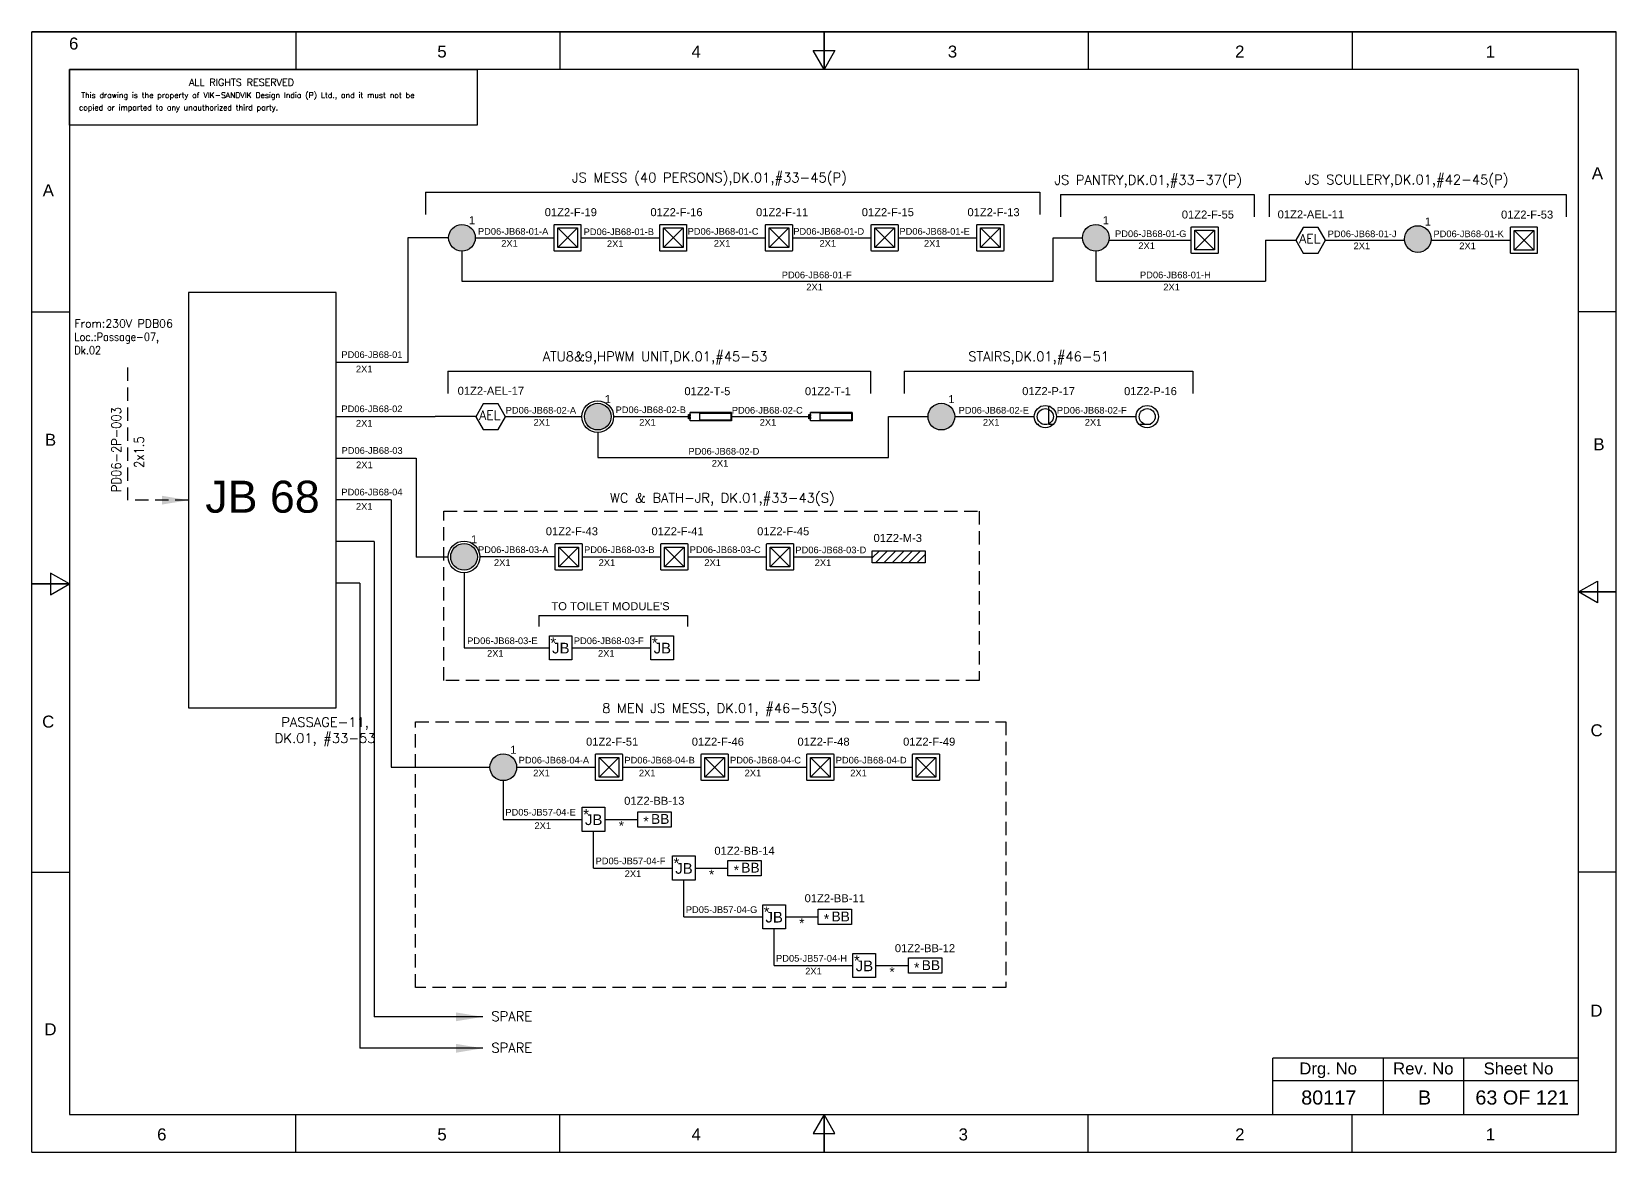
# Model space of a CAD drawing. Header units: inches. Extents: x -3311 to 1429, y -713 to 2436.
# Drawn here: x -2649.4 to -2352.4, y 408.4 to 618.4 of the extents above; entities that cross this region are included whole.
import ezdxf
from ezdxf.enums import TextEntityAlignment as Align

# ---------------------------------------------------------------- set-up
doc = ezdxf.new("R2010")
doc.units = ezdxf.units.IN
doc.linetypes.add('HIDDEN', pattern=[0.375, 0.25, -0.125])
doc.linetypes.add('SOLID', pattern=[0])
for name, color, linetype in [('BB', 7, 'Continuous'), ('Fmount', 7, 'Continuous'), ('LINE', 3, 'SOLID'), ('MirL', 7, 'Continuous')]:
    doc.layers.add(name, color=color, linetype=linetype)
for name, color, linetype, lineweight in [('ELEC_TXT-025', 1, 'Continuous', 25), ('HEL-025', 1, 'Continuous', 25), ('HEL-035', 2, 'Continuous', 35)]:
    doc.layers.add(name, color=color, linetype=linetype, lineweight=lineweight)
doc.styles.add('_NORMAL', font='arial.ttf')
doc.styles.add('ROMAN S', font='romans.shx')
doc.styles.add('ROMANS', font='simplex.shx', dxfattribs={"width": 0.88})
doc.styles.get("Standard").update_dxf_attribs({"font": 'arial.ttf'})
doc.dimstyles.get("Standard").update_dxf_attribs({"dimtxt": 0.18, "dimasz": 0.18, "dimexe": 0.18, "dimexo": 0.0625, "dimgap": 0.09, "dimtad": 0, "dimtih": 1, "dimtoh": 1, "dimdec": 4, "dimzin": 0, "dimdsep": 46, "dimtxsty": 'Standard', "dimcen": 0.09, "dimadec": 0, "dimazin": 0, "dimtfac": 1, "dimtdec": 4, "dimtofl": 0, "dimtmove": 0, "dimatfit": 3, "dimfxl": 1, "dimtolj": 1, "dimtzin": 0, "dimarcsym": 0})
pattern_1 = [(0, (0, 0), (0, 6.985), [5.08, -1.905]), (90, (0, 0), (-6.985, 4e-16), [5.08, -1.905])]

# ---------------------------------------------------------------- blocks, each defined once
blk = doc.blocks.new('fr')
at = {"color": 7, "linetype": 'Continuous'}
for p, q in [((33763.99, 4500.4), (33466.99, 4500.4)), ((33466.99, 4500.4), (33763.99, 4500.4)), ((33466.99, 4290.33), (33466.99, 4500.4)), ((33516.49, 4500.4), (33516.49, 4493.33)), ((33565.99, 4500.4), (33565.99, 4493.33)), ((33615.49, 4500.4), (33615.49, 4493.33)), ((33615.49, 4493.33), (33615.49, 4500.4)), ((33615.49, 4500.4), (33615.49, 4493.33)), ((33664.99, 4500.4), (33664.99, 4493.33)), ((33714.49, 4500.4), (33714.49, 4493.33)), ((33763.99, 4290.33), (33763.99, 4500.4)), ((33763.99, 4290.33), (33763.99, 4500.4)), ((33615.49, 4493.33), (33613.45, 4496.87)), ((33613.45, 4496.87), (33617.53, 4496.87)), ((33617.53, 4496.87), (33615.49, 4493.33)), ((33756.92, 4493.33), (33474.06, 4493.33)), ((33474.06, 4493.33), (33474.06, 4297.41)), ((33756.92, 4297.41), (33756.92, 4493.33)), ((33466.99, 4447.89), (33474.06, 4447.89)), ((33763.99, 4447.89), (33756.92, 4447.89)), ((33474.06, 4396.87), (33470.53, 4398.91)), ((33470.53, 4398.91), (33470.53, 4394.83)), ((33466.99, 4396.87), (33474.06, 4396.87)), ((33474.06, 4396.87), (33466.99, 4396.87)), ((33466.99, 4396.87), (33474.06, 4396.87)), ((33470.53, 4394.83), (33474.06, 4396.87)), ((33756.92, 4395.37), (33760.45, 4397.41)), ((33760.45, 4397.41), (33760.45, 4393.33)), ((33763.99, 4395.37), (33756.92, 4395.37)), ((33760.45, 4393.33), (33756.92, 4395.37)), ((33756.92, 4395.37), (33763.99, 4395.37)), ((33763.99, 4395.37), (33756.92, 4395.37)), ((33466.99, 4342.85), (33474.06, 4342.85)), ((33763.99, 4342.85), (33756.92, 4342.85)), ((33474.06, 4297.41), (33756.92, 4297.41)), ((33516.49, 4290.33), (33516.49, 4297.41)), ((33565.99, 4290.33), (33565.99, 4297.41)), ((33615.49, 4297.41), (33613.45, 4293.87)), ((33615.49, 4290.33), (33615.49, 4297.41)), ((33617.53, 4293.87), (33615.49, 4297.41)), ((33615.49, 4297.41), (33615.49, 4290.33)), ((33615.49, 4290.33), (33615.49, 4297.41)), ((33664.99, 4290.33), (33664.99, 4297.41)), ((33714.49, 4290.33), (33714.49, 4297.41)), ((33613.45, 4293.87), (33617.53, 4293.87)), ((33466.99, 4290.33), (33763.99, 4290.33)), ((33466.99, 4290.33), (33763.99, 4290.33))]:
    blk.add_line(p, q, dxfattribs=at)
at = {"color": 7, "style": '_NORMAL'}
for s, p in [('6', (33474.86, 4498.18)), ('5', (33543.88, 4496.68)), ('4', (33591.52, 4496.68)), ('3', (33639.57, 4496.68)), ('2', (33693.41, 4496.68)), ('1', (33740.39, 4496.68)), ('A', (33760.45, 4473.88)), ('A', (33470.1, 4470.68)), ('B', (33470.52, 4423.9)), ('B', (33760.74, 4423.06)), ('C', (33470.08, 4371.07)), ('C', (33760.29, 4369.44)), ('D', (33760.27, 4316.89)), ('D', (33470.51, 4313.39)), ('6', (33491.37, 4293.69)), ('5', (33543.89, 4293.69)), ('4', (33591.53, 4293.69)), ('3', (33641.59, 4293.69)), ('2', (33693.43, 4293.69)), ('1', (33740.41, 4293.69))]:
    blk.add_text(s, height=2.25, dxfattribs=at).set_placement(p, align=Align.MIDDLE_CENTER)
blk = doc.blocks.new('LED FLUSH MOUNT')
for p, q in [((114818, 79432), (114604, 79219)), ((114604, 79432), (114818, 79219))]:
    blk.add_line(p, q)
blk.add_lwpolyline([(114572, 79470), (114850, 79470, -0.414214), (114856, 79464), (114856, 79186, -0.414214), (114850, 79180), (114572, 79180, -0.414214), (114566, 79186), (114566, 79464, -0.414214)], format="xyb", close=True)
blk.add_lwpolyline([(114604, 79432), (114818, 79432), (114818, 79219), (114604, 79219)], close=True)
blk = doc.blocks.new('LED Flush Mounted Light 22W')
blk.add_blockref('LED FLUSH MOUNT', (0, 0))
at = {"style": 'ROMANS', "width": 0.7}
blk.add_attdef('TAG_NO.:', (113905, 79579), '', height=250, dxfattribs=at)
blk = doc.blocks.new('FIXED_KEY_SWITCH')
h = blk.add_hatch(color=1)
h.dxf.hatch_style = 1
edge = h.paths.add_edge_path()
edge.add_arc((848.13, 1737.46), 2.5, 0, 360)
at = {"color": 1}
blk.add_circle((848.13, 1737.46), 2.5, dxfattribs=at)
at = {"color": 7, "insert": (849.44, 1741.5), "char_height": 1.5, "attachment_point": 1, "style": '_NORMAL'}
blk.add_mtext_dynamic_manual_height_columns('1', width=1.5, gutter_width=7.5, heights=[0], dxfattribs=at)
blk = doc.blocks.new('SWT')
blk.add_blockref('FIXED_KEY_SWITCH', (0, 0))
blk.add_attdef('TAG_NO', (844.55, 1741.11), '', height=1.5)
blk = doc.blocks.new('2A')
at = {"color": 7, "lineweight": -3, "ltscale": 2.5}
blk.add_line((790.02, 1997.62, -0.03), (782.23, 1997.62, -0.03), dxfattribs=at)
at = {"color": 7, "lineweight": -3, "ltscale": 2.5, "elevation": -0.03}
for points in [[(781.91, 1997.21), (782.23, 1997.21), (782.23, 1996.94), (781.91, 1996.94)], [(781.91, 1996.7), (782.23, 1996.7), (782.23, 1996.44), (781.91, 1996.44)], [(782.23, 1997.62), (790.02, 1997.62), (790.02, 1996.02), (782.23, 1996.02)], [(784.03, 1997.5), (789.88, 1997.5), (789.88, 1996.14), (784.03, 1996.14)]]:
    blk.add_lwpolyline(points, close=True, dxfattribs=at)
blk = doc.blocks.new('LED TUBE LIGHT 30W')
blk.add_blockref('2A', (179.91, -357.89))
blk.add_attdef('TAG_NO.', (962.52, 1642.97), '', height=1.5)
blk = doc.blocks.new('AEL')
at = {"color": 4}
blk.add_lwpolyline([(989.98, -190.09), (992.75, -190.09), (994.14, -187.69), (992.75, -185.28), (989.98, -185.28), (988.59, -187.69)], close=True, dxfattribs=at)
at = {"color": 4, "style": 'ROMANS'}
blk.add_text('AEL', height=1.725, dxfattribs=at).set_placement((989.2, -188.27))
blk = doc.blocks.new('AEL_L')
blk.add_blockref('AEL', (0, 0))
blk.add_attdef('TAG_NO', (986.55, -183.59), '', height=1.5)
blk = doc.blocks.new('1')
h = blk.add_hatch()
h.set_pattern_fill('ANGLE', color=6)
h.set_pattern_definition(pattern_1)
h.paths.add_polyline_path([(303.23, 2044.43, 1), (306.22, 2044.43, 1)], flags=0)
h.paths.add_polyline_path([(302.63, 2044.43, 1), (306.83, 2044.43, 1)])
h.paths.add_polyline_path([(306.22, 2044.43, -1), (303.23, 2044.43, -1)], flags=16)
h = blk.add_hatch()
h.set_pattern_fill('ANGLE', color=6)
h.set_pattern_definition(pattern_1)
h.paths.add_polyline_path([(303.23, 2044.43, 1), (306.22, 2044.43, 1)])
at = {"color": 6}
for radius in [2.1, 1.5]:
    blk.add_circle((304.73, 2044.43), radius, dxfattribs=at)
blk = doc.blocks.new('LED PENDENT LIGHT 15W')
blk.add_blockref('1', (0, 0))
blk.add_attdef('TAG_NO', (301.63, 2048.1), '', height=1.5)
blk = doc.blocks.new('MIR')
h = blk.add_hatch()
h.set_pattern_fill('ANSI31', color=256, scale=500)
h.set_pattern_definition([(45, (0, 0), (-44.194174, 44.194174), [])])
h.paths.add_polyline_path([(109452, 30143), (110019, 30143), (110019, 30272), (109452, 30272)])
at = {"elevation": -6}
blk.add_lwpolyline([(109452, 30272), (110019, 30272), (110019, 30143), (109452, 30143)], close=True, dxfattribs=at)
blk = doc.blocks.new('MIRROR LIGHT')
blk.add_blockref('MIR', (0, 0))
at = {"style": 'ROMANS', "width": 0.7}
blk.add_attdef('TAG_NO.:', (108952, 30348), '', height=250, dxfattribs=at)
blk = doc.blocks.new('A$C4BAD7D21')
at = {"layer": 'HEL-025'}
blk.add_lwpolyline([(-34000, 0), (-34000, 2086), (-18714, 2086), (-18714, 0)], close=True, dxfattribs=at)
at = {"layer": 'HEL-025', "style": 'ROMANS'}
for s, p in [('This drawing is the property of VIK-SANDVIK Design India (P) Ltd., and it must not be', (-33558, 1016)), (' copied or imparted to any unauthorized third party.', (-33785, 550))]:
    blk.add_text(s, height=210, dxfattribs=at).set_placement(p)
at = {"layer": 'HEL-035', "style": 'ROMANS'}
blk.add_text('     ALL RIGHTS RESERVED', height=262.5, dxfattribs=at).set_placement((-30497, 1476))
blk = doc.blocks.new('JB')
blk.add_lwpolyline([(1661.35, 1973.02), (1665.59, 1973.02), (1665.59, 1968.5), (1661.35, 1968.5)], close=True)
at = {"color": 7}
for s, p in [('*', (1661.54, 1970.68)), ('JB', (1661.87, 1969.69))]:
    blk.add_text(s, height=2, dxfattribs=at).set_placement(p)
blk = doc.blocks.new('JB_FOR_BUNKLIGHT')
blk.add_blockref('JB', (0, 0))
blk.add_attdef('TAG_NO:', (1659.46, 1975.19), '', height=1.5)
blk = doc.blocks.new('bunk_light')
blk.add_lwpolyline([(17773, 202986), (18112, 202986), (18112, 202830), (17773, 202830)], close=True)
at = {"char_height": 100, "attachment_point": 1}
for s, insert in [('*', (17831, 202937)), ('BB', (17909, 202962))]:
    blk.add_mtext_dynamic_manual_height_columns(s, width=182.6, gutter_width=7.5, heights=[0], dxfattribs=dict(at, insert=insert))
blk = doc.blocks.new('LED_BUNK _LIGHT')
at = {"xscale": 0.8, "yscale": 0.8, "zscale": 0.8}
blk.add_blockref('bunk_light', (4436, 38936), dxfattribs=at)
at = {"style": 'ROMAN S', "width": 0.7}
blk.add_attdef('TAG_NO:', text='', height=250, dxfattribs=at).set_placement((18767, 201415), align=Align.CENTER)

msp = doc.modelspace()

# ---------------------------------------------------------------- linework, layer by layer
for p, q in [((-2575.57, 588.35, -0.05), (-2460.41, 588.35, -0.05)), ((-2456.58, 587.91, -0.05), (-2420.26, 587.91, -0.05)), ((-2417.45, 587.89, -0.11), (-2361.81, 587.89, -0.11)), ((-2578.91, 579.8), (-2578.91, 556.43)), ((-2571.24, 579.8), (-2578.91, 579.8)), ((-2457.96, 571.64), (-2457.96, 579.8)), ((-2418.15, 579.34, -0.05), (-2418.15, 571.64, -0.01)), ((-2387.1, 579.34, -0.05), (-2372.2, 579.34, -0.05)), ((-2568.74, 577.3), (-2568.74, 571.64)), ((-2449.95, 577.3), (-2449.95, 571.64)), ((-2571.39, 554.82, -0.05), (-2492.17, 554.82, -0.05)), ((-2485.87, 554.82, -0.05), (-2431.78, 554.82, -0.05)), ((-2566.14, 546.27), (-2573.78, 546.27)), ((-2476.39, 546.27), (-2461.5, 546.27)), ((-2457.3, 546.27), (-2442.4, 546.27)), ((-2543.29, 543.29), (-2543.29, 538.58)), ((-2577.3, 538.46), (-2577.3, 519.95)), ((-2581.98, 530.66), (-2592.32, 530.66)), ((-2581.98, 530.66), (-2581.98, 480.54)), ((-2585.19, 522.86), (-2592.32, 522.86)), ((-2585.19, 522.86), (-2585.19, 433.76)), ((-2571.32, 519.95), (-2577.3, 519.95)), ((-2551.24, 519.98), (-2565.37, 519.98)), ((-2587.91, 515.06), (-2592.32, 515.06)), ((-2587.91, 515.06), (-2587.91, 427.86)), ((-2554.35, 509), (-2526.49, 509)), ((-2541.96, 470.78), (-2535.81, 470.78)), ((-2525.05, 461.65), (-2518.9, 461.65)), ((-2508.14, 452.51), (-2501.99, 452.51)), ((-2491.23, 443.38), (-2485.08, 443.38))]:
    msp.add_line(p, q)
at = {"color": 7, "linetype": 'Continuous'}
for p, q in [((-2359.46, 426.03), (-2416.78, 426.03)), ((-2416.78, 415.44), (-2416.78, 426.03)), ((-2396, 415.44), (-2396, 426.03)), ((-2380.99, 415.44), (-2380.99, 426.03)), ((-2416.78, 421.85), (-2359.46, 421.85))]:
    msp.add_line(p, q, dxfattribs=at)
at = {"linetype": 'HIDDEN', "ltscale": 10}
msp.add_lwpolyline([(-2631.44, 555.49), (-2631.44, 530.61)], dxfattribs=at)
for points, elevation in [([(-2572.11, 528.53), (-2471.79, 528.53), (-2471.79, 496.83), (-2572.11, 496.83)], -0.05), ([(-2577.46, 489.09), (-2466.79, 489.09), (-2466.79, 439.23), (-2577.46, 439.23)], -0.03)]:
    msp.add_lwpolyline(points, close=True, dxfattribs=dict(at, elevation=elevation))
at = {"layer": 'LINE', "color": 0}
for p, q in [((-2575.57, 588.35, -0.05), (-2575.57, 584.16, -0.05)), ((-2460.41, 588.35, -0.05), (-2460.41, 584.16, -0.05)), ((-2456.58, 587.91, -0.05), (-2456.58, 583.72, -0.05)), ((-2420.26, 587.91, -0.05), (-2420.26, 583.72, -0.05)), ((-2417.45, 587.89, -0.11), (-2417.45, 583.7, -0.11)), ((-2361.81, 587.89, -0.11), (-2361.81, 583.7, -0.11)), ((-2566.24, 579.8), (-2551.44, 579.8)), ((-2546.43, 579.8), (-2531.64, 579.8)), ((-2526.63, 579.8), (-2511.83, 579.8)), ((-2506.82, 579.8), (-2492.02, 579.8)), ((-2487.01, 579.8), (-2472.22, 579.8)), ((-2457.96, 579.8), (-2452.45, 579.8)), ((-2447.49, 579.36), (-2432.04, 579.36)), ((-2406.89, 579.34, -0.05), (-2392.1, 579.34, -0.05)), ((-2568.74, 571.64), (-2457.96, 571.64)), ((-2449.95, 571.64), (-2418.15, 571.64)), ((-2619.97, 569.56), (-2619.97, 491.66)), ((-2592.32, 569.56), (-2619.97, 569.56)), ((-2592.32, 491.66), (-2592.32, 569.56)), ((-2578.91, 556.43), (-2592.32, 556.43)), ((-2571.39, 554.82, -0.05), (-2571.39, 550.63, -0.05)), ((-2492.17, 554.82, -0.05), (-2492.17, 550.63, -0.05)), ((-2485.87, 554.82, -0.05), (-2485.87, 550.63, -0.05)), ((-2431.78, 554.82, -0.05), (-2431.78, 550.63, -0.05)), ((-2592.32, 546.27), (-2573.78, 546.27)), ((-2560.58, 546.27), (-2546.26, 546.27)), ((-2540.31, 546.27), (-2525.99, 546.27)), ((-2518.19, 546.27), (-2503.4, 546.27)), ((-2592.29, 538.46), (-2577.3, 538.46)), ((-2543.29, 538.58), (-2488.8, 538.58)), ((-2546.23, 519.98), (-2531.44, 519.98)), ((-2526.43, 519.98), (-2511.63, 519.98)), ((-2506.62, 519.98), (-2491.82, 519.98)), ((-2554.35, 509), (-2554.35, 506.9)), ((-2526.49, 509), (-2526.49, 506.9)), ((-2568.35, 502.95), (-2552.36, 502.95)), ((-2548.12, 502.95), (-2533.33, 502.95)), ((-2619.97, 491.66), (-2592.32, 491.66)), ((-2581.98, 480.54), (-2563.49, 480.54)), ((-2558.49, 480.54), (-2543.69, 480.54)), ((-2538.68, 480.54), (-2523.88, 480.54)), ((-2518.87, 480.54), (-2504.08, 480.54)), ((-2499.07, 480.54), (-2484.27, 480.54)), ((-2560.99, 478.04), (-2560.99, 470.78)), ((-2560.99, 470.78), (-2546.19, 470.78)), ((-2544.08, 461.65), (-2544.08, 468.52)), ((-2544.08, 461.65), (-2529.28, 461.65)), ((-2527.16, 452.51), (-2527.16, 459.39)), ((-2527.16, 452.51), (-2512.37, 452.51)), ((-2510.25, 443.38), (-2510.25, 450.26)), ((-2510.25, 443.38), (-2495.46, 443.38))]:
    msp.add_line(p, q, dxfattribs=at)
at = {"layer": 'LINE', "color": 7}
for p, q in [((-2418.15, 579.34, -0.05), (-2412.45, 579.34, -0.05)), ((-2488.8, 538.58), (-2488.8, 546.27)), ((-2488.8, 546.27), (-2481.39, 546.27)), ((-2568.35, 517.01), (-2568.35, 502.95))]:
    msp.add_line(p, q, dxfattribs=at)
at = {"layer": 'LINE', "color": 0}
for centre in [(-2543.29, 546.27), (-2568.35, 519.98)]:
    msp.add_circle(centre, 2.97, dxfattribs=at)

# ---------------------------------------------------------------- block references
for name, p in [('fr', (-36116.37, -3881.97)), ('SWT', (-3416.87, -1157.66)), ('SWT', (-3298.08, -1157.66)), ('SWT', (-3237.72, -1157.9, -0.05)), ('SWT', (-3391.42, -1191.19)), ('SWT', (-3327.02, -1191.19)), ('SWT', (-3416.48, -1217.48)), ('JB_FOR_BUNKLIGHT', (-4213.71, -1467.81)), ('JB_FOR_BUNKLIGHT', (-4194.68, -1467.81)), ('SWT', (-3409.12, -1256.92)), ('JB_FOR_BUNKLIGHT', (-4207.55, -1499.98)), ('JB_FOR_BUNKLIGHT', (-4190.63, -1509.11)), ('JB_FOR_BUNKLIGHT', (-4173.72, -1518.25)), ('JB_FOR_BUNKLIGHT', (-4156.81, -1527.38))]:
    msp.add_blockref(name, p)
ref = msp.add_blockref('AEL_L', (-3401.03, 767.03, -0.05))
ref.add_attrib('TAG_NO', '01Z2-AEL-11', (-2415.86, 583.44, -0.05), dxfattribs={"color": 4, "height": 1.5})
ref = msp.add_blockref('AEL_L', (-3554.72, 733.95))
ref.add_attrib('TAG_NO', '01Z2-AEL-17', (-2569.55, 550.37), dxfattribs={"color": 4, "height": 1.5})
ref = msp.add_blockref('LED TUBE LIGHT 30W', (-3488.12, -1092.66, 0.03))
ref.add_attrib('TAG_NO.', '01Z2-T-5', (-2527.05, 550.29, 0.03), dxfattribs={"height": 1.5})
ref = msp.add_blockref('LED TUBE LIGHT 30W', (-3465.53, -1092.66, 0.03))
ref.add_attrib('TAG_NO.', '01Z2-T-1', (-2504.46, 550.29, 0.03), dxfattribs={"height": 1.5})
ref = msp.add_blockref('LED PENDENT LIGHT 15W', (-2764.13, -1498.16))
ref.add_attrib('TAG_NO', '01Z2-P-17', (-2463.74, 550.3), dxfattribs={"height": 1.5})
ref = msp.add_blockref('LED PENDENT LIGHT 15W', (-2745.03, -1498.16))
ref.add_attrib('TAG_NO', '01Z2-P-16', (-2444.64, 550.3), dxfattribs={"height": 1.5})
at = {"layer": 'BB'}
ref = msp.add_blockref('LED_BUNK _LIGHT', (-2965.6, -4166.31), dxfattribs=dict(at, xscale=0.02304, yscale=0.02304, zscale=0.02304))
ref.add_attrib('TAG_NO:', '01Z2-BB-13', dxfattribs={"layer": '0', "height": 1.5}).set_placement((-2532.69, 473.06, 0), align=Align.BOTTOM_CENTER)
ref = msp.add_blockref('LED_BUNK _LIGHT', (-2948.69, -4175.44), dxfattribs=dict(at, xscale=0.02304, yscale=0.02304, zscale=0.02304))
ref.add_attrib('TAG_NO:', '01Z2-BB-14', dxfattribs={"layer": '0', "height": 1.5}).set_placement((-2515.78, 463.69, 0), align=Align.BOTTOM_CENTER)
ref = msp.add_blockref('LED_BUNK _LIGHT', (-2931.78, -4184.58), dxfattribs=dict(at, xscale=0.02304, yscale=0.02304, zscale=0.02304))
ref.add_attrib('TAG_NO:', '01Z2-BB-11', dxfattribs={"layer": '0', "height": 1.5}).set_placement((-2498.87, 454.79, 0), align=Align.BOTTOM_CENTER)
ref = msp.add_blockref('LED_BUNK _LIGHT', (-2914.87, -4193.71), dxfattribs=dict(at, xscale=0.02304, yscale=0.02304, zscale=0.02304))
ref.add_attrib('TAG_NO:', '01Z2-BB-12', dxfattribs={"layer": '0', "height": 1.5}).set_placement((-2481.96, 445.43, 0), align=Align.BOTTOM_CENTER)
at = {"layer": 'ELEC_TXT-025', "color": 0, "xscale": 0.005, "yscale": 0.005, "zscale": 0.005}
msp.add_blockref('A$C4BAD7D21', (-2472.31, 600.93), dxfattribs=at)
at = {"layer": 'Fmount'}
ref = msp.add_blockref('LED Flush Mounted Light 22W', (-4531.14, -790.94), dxfattribs=dict(at, xscale=0.01728, yscale=0.01728, zscale=0.01728))
ref.add_attrib('TAG_NO.:', '01Z2-F-19', dxfattribs={"layer": '0', "height": 1.5}).set_placement((-2553.23, 583.4), align=Align.BOTTOM_LEFT)
ref = msp.add_blockref('LED Flush Mounted Light 22W', (-4511.34, -790.94), dxfattribs=dict(at, xscale=0.01728, yscale=0.01728, zscale=0.01728))
ref.add_attrib('TAG_NO.:', '01Z2-F-16', dxfattribs={"layer": '0', "height": 1.5}).set_placement((-2533.42, 583.4), align=Align.BOTTOM_LEFT)
ref = msp.add_blockref('LED Flush Mounted Light 22W', (-4491.53, -790.94), dxfattribs=dict(at, xscale=0.01728, yscale=0.01728, zscale=0.01728))
ref.add_attrib('TAG_NO.:', '01Z2-F-11', dxfattribs={"layer": '0', "height": 1.5}).set_placement((-2513.62, 583.4), align=Align.BOTTOM_LEFT)
ref = msp.add_blockref('LED Flush Mounted Light 22W', (-4471.72, -790.94), dxfattribs=dict(at, xscale=0.01728, yscale=0.01728, zscale=0.01728))
ref.add_attrib('TAG_NO.:', '01Z2-F-15', dxfattribs={"layer": '0', "height": 1.5}).set_placement((-2493.81, 583.4), align=Align.BOTTOM_LEFT)
ref = msp.add_blockref('LED Flush Mounted Light 22W', (-4451.92, -790.94), dxfattribs=dict(at, xscale=0.01728, yscale=0.01728, zscale=0.01728))
ref.add_attrib('TAG_NO.:', '01Z2-F-13', dxfattribs={"layer": '0', "height": 1.5}).set_placement((-2474, 583.4), align=Align.BOTTOM_LEFT)
ref = msp.add_blockref('LED Flush Mounted Light 22W', (-4411.74, -791.38), dxfattribs=dict(at, xscale=0.01728, yscale=0.01728, zscale=0.01728))
ref.add_attrib('TAG_NO.:', '01Z2-F-55', dxfattribs={"layer": '0', "height": 1.5}).set_placement((-2433.82, 582.96), align=Align.BOTTOM_LEFT)
ref = msp.add_blockref('LED Flush Mounted Light 22W', (-4351.9, -791.4, -0.05), dxfattribs=dict(at, xscale=0.01728, yscale=0.01728, zscale=0.01728))
ref.add_attrib('TAG_NO.:', '01Z2-F-53', dxfattribs={"layer": '0', "height": 1.5}).set_placement((-2373.99, 582.95, -0.05), align=Align.BOTTOM_LEFT)
ref = msp.add_blockref('LED Flush Mounted Light 22W', (-4530.94, -850.76), dxfattribs=dict(at, xscale=0.01728, yscale=0.01728, zscale=0.01728))
ref.add_attrib('TAG_NO.:', '01Z2-F-43', dxfattribs={"layer": '0', "height": 1.5}).set_placement((-2553.03, 523.58), align=Align.BOTTOM_LEFT)
ref = msp.add_blockref('LED Flush Mounted Light 22W', (-4511.14, -850.76), dxfattribs=dict(at, xscale=0.01728, yscale=0.01728, zscale=0.01728))
ref.add_attrib('TAG_NO.:', '01Z2-F-41', dxfattribs={"layer": '0', "height": 1.5}).set_placement((-2533.22, 523.58), align=Align.BOTTOM_LEFT)
ref = msp.add_blockref('LED Flush Mounted Light 22W', (-4491.33, -850.76), dxfattribs=dict(at, xscale=0.01728, yscale=0.01728, zscale=0.01728))
ref.add_attrib('TAG_NO.:', '01Z2-F-45', dxfattribs={"layer": '0', "height": 1.5}).set_placement((-2513.42, 523.58), align=Align.BOTTOM_LEFT)
ref = msp.add_blockref('LED Flush Mounted Light 22W', (-4523.39, -890.2), dxfattribs=dict(at, xscale=0.01728, yscale=0.01728, zscale=0.01728))
ref.add_attrib('TAG_NO.:', '01Z2-F-51', dxfattribs={"layer": '0', "height": 1.5}).set_placement((-2545.48, 484.14), align=Align.BOTTOM_LEFT)
ref = msp.add_blockref('LED Flush Mounted Light 22W', (-4503.58, -890.2), dxfattribs=dict(at, xscale=0.01728, yscale=0.01728, zscale=0.01728))
ref.add_attrib('TAG_NO.:', '01Z2-F-46', dxfattribs={"layer": '0', "height": 1.5}).set_placement((-2525.67, 484.14), align=Align.BOTTOM_LEFT)
ref = msp.add_blockref('LED Flush Mounted Light 22W', (-4483.78, -890.2), dxfattribs=dict(at, xscale=0.01728, yscale=0.01728, zscale=0.01728))
ref.add_attrib('TAG_NO.:', '01Z2-F-48', dxfattribs={"layer": '0', "height": 1.5}).set_placement((-2505.86, 484.14), align=Align.BOTTOM_LEFT)
ref = msp.add_blockref('LED Flush Mounted Light 22W', (-4463.97, -890.2), dxfattribs=dict(at, xscale=0.01728, yscale=0.01728, zscale=0.01728))
ref.add_attrib('TAG_NO.:', '01Z2-F-49', dxfattribs={"layer": '0', "height": 1.5}).set_placement((-2486.06, 484.14), align=Align.BOTTOM_LEFT)
at = {"layer": 'MirL'}
ref = msp.add_blockref('MIRROR LIGHT', (-4407.24, -8.65, 0.11), dxfattribs=dict(at, xscale=0.0175, yscale=0.0175, zscale=0.0175))
ref.add_attrib('TAG_NO.:', '01Z2-M-3', dxfattribs={"layer": '0', "height": 1.5}).set_placement((-2491.6, 522.32, -0.11), align=Align.BOTTOM_LEFT)

# ---------------------------------------------------------------- texts
at = {"color": 7}
for s, height, p in [('PD06-JB68-01-A', 1.25, (-2565.75, 580.37)), ('2X1', 1.25, (-2561.38, 578.12)), ('PD06-JB68-01-B', 1.25, (-2545.94, 580.3)), ('2X1', 1.25, (-2541.57, 578.05)), ('PD06-JB68-01-C', 1.25, (-2526.45, 580.37, -0.03)), ('2X1', 1.25, (-2521.54, 578.12)), ('PD06-JB68-01-D', 1.25, (-2506.64, 580.37, -0.03)), ('2X1', 1.25, (-2501.73, 578.12)), ('PD06-JB68-01-E', 1.25, (-2486.75, 580.37, -0.03)), ('2X1', 1.25, (-2482.15, 578.12)), ('PD06-JB68-01-G', 1.25, (-2446.34, 579.93)), ('PD06-JB68-01-J', 1.25, (-2406.48, 579.91, -0.08)), ('PD06-JB68-01-K', 1.25, (-2386.66, 579.91, -0.08)), ('2X1', 1.25, (-2441.97, 577.68)), ('2X1', 1.25, (-2401.63, 577.66, -0.05)), ('2X1', 1.25, (-2381.81, 577.66, -0.05)), ('PD06-JB68-01-F', 1.25, (-2508.8, 572.21, -0.03)), ('PD06-JB68-01-H', 1.25, (-2441.66, 572.21)), ('2X1', 1.25, (-2504.2, 569.95)), ('2X1', 1.25, (-2437.29, 569.95)), ('PD06-JB68-01', 1.25, (-2591.34, 557.27)), ('2X1', 1.25, (-2588.61, 554.58)), ('PD06-JB68-02', 1.25, (-2591.34, 547.11)), ('PD06-JB68-02-A', 1.25, (-2560.55, 546.84, -0.03)), ('PD06-JB68-02-B', 1.25, (-2539.95, 546.93, -0.03)), ('PD06-JB68-02-C', 1.25, (-2518.16, 546.84, -0.03)), ('PD06-JB68-02-E', 1.25, (-2475.66, 546.84, -0.03)), ('PD06-JB68-02-F', 1.25, (-2457.24, 546.84, -0.03)), ('2X1', 1.25, (-2588.61, 544.41)), ('2X1', 1.25, (-2555.32, 544.58)), ('2X1', 1.25, (-2535.52, 544.58)), ('2X1', 1.25, (-2512.93, 544.58)), ('2X1', 1.25, (-2471.1, 544.58)), ('2X1', 1.25, (-2452.01, 544.58)), ('PD06-JB68-03', 1.25, (-2591.31, 539.3)), ('2X1', 1.25, (-2588.58, 536.61)), ('PD06-JB68-02-D', 1.25, (-2526.29, 539.15, -0.03)), ('2X1', 1.25, (-2521.92, 536.9)), ('PD06-JB68-04', 1.25, (-2591.34, 531.5)), ('2X1', 1.25, (-2588.61, 528.81)), ('PD06-JB68-03-A', 1.25, (-2565.73, 520.7, 0.08)), ('PD06-JB68-03-B', 1.25, (-2545.85, 520.7, 0.08)), ('PD06-JB68-03-C', 1.25, (-2526.05, 520.7, 0.08)), ('PD06-JB68-03-D', 1.25, (-2506.25, 520.66, 0.08)), ('2X1', 1.25, (-2562.74, 518.29)), ('2X1', 1.25, (-2543.12, 518.29)), ('2X1', 1.25, (-2523.31, 518.29)), ('2X1', 1.25, (-2502.63, 518.26)), ("TO TOILET MODULE'S", 1.5, (-2551.98, 509.99)), ('PD06-JB68-03-E', 1.25, (-2567.76, 503.63, 0.08)), ('2X1', 1.25, (-2564.04, 501.26)), ('PD06-JB68-03-F', 1.25, (-2547.77, 503.63, 0.08)), ('2X1', 1.25, (-2543.24, 501.26)), ('PD06-JB68-04-A', 1.25, (-2558.11, 481.25, 0.08)), ('PD06-JB68-04-B', 1.25, (-2538.3, 481.25, 0.08)), ('PD06-JB68-04-C', 1.25, (-2518.49, 481.25, 0.08)), ('PD06-JB68-04-D', 1.25, (-2498.69, 481.25, 0.08)), ('2X1', 1.25, (-2555.38, 478.85)), ('2X1', 1.25, (-2535.57, 478.85)), ('2X1', 1.25, (-2515.76, 478.85)), ('2X1', 1.25, (-2495.96, 478.85)), ('PD05-JB57-04-E', 1.25, (-2560.61, 471.49, 0.08)), ('2X1', 1.25, (-2555.15, 468.97)), ('*', 1.8, (-2539.35, 468.68)), ('PD05-JB57-04-F', 1.25, (-2543.7, 462.36, 0.08)), ('2X1', 1.25, (-2538.24, 459.96)), ('*', 1.8, (-2522.44, 459.55)), ('PD05-JB57-04-G', 1.25, (-2526.78, 453.23, 0.08)), ('*', 1.8, (-2505.53, 450.42)), ('PD05-JB57-04-H', 1.25, (-2509.87, 444.1, 0.08)), ('2X1', 1.25, (-2504.41, 441.7)), ('*', 1.8, (-2488.62, 441.29))]:
    msp.add_text(s, height=height, dxfattribs=at).set_placement(p)
at = {"color": 7, "lineweight": 30}
msp.add_text('JB 68 ', height=6, dxfattribs=at).set_placement((-2604.96, 531.26), align=Align.MIDDLE_CENTER)
at = {"color": 7}
for s, height, p in [('Drg. No', 2.246, (-2406.4, 424.08)), ('Rev. No', 2.246, (-2388.56, 424.08)), ('Sheet No', 2.246, (-2370.72, 424.08)), ('80117', 2.653, (-2406.29, 418.64)), ('B', 2.65, (-2388.32, 418.64)), ('63 OF 121', 2.653, (-2370.04, 418.64))]:
    msp.add_text(s, height=height, dxfattribs=at).set_placement(p, align=Align.MIDDLE_CENTER)
at = {"color": 7, "char_height": 1.8, "attachment_point": 1, "style": '_NORMAL'}
for s, insert, width in [('{\\Fromans|c0;\\C2;JS MESS (40 PERSONS),DK.01,#33-45(P)}', (-2548.12, 591.99, 0.22), 64.1591), ('{\\Fromans|c0;\\C2;JS PANTRY,DK.01,#33-37(P)}', (-2457.69, 591.55, 0.22), 40.2117), ('{\\Fromans|c0;\\C2;JS SCULLERY,DK.01,#42-45(P)}', (-2410.78, 591.61, 0.16), 48.0727), ('{\\Fromans|c0;\\C2;ATU8&9,HPWM UNIT,DK.01,#45-53}', (-2553.61, 558.46, 0.22), 74.1776), ('{\\Fromans|c0;\\C2;STAIRS,DK.01,#46-51}', (-2473.84, 558.46, 0.22), 40.2117), ('{\\Fromans|c0;\\C2;WC & BATH-JR, DK.01,#33-43(S)}', (-2541, 531.95, 0.22), 74.1776), ('{\\Fromans|c0;\\C2;SPARE}', (-2563.22, 434.76), 8.1658), ('{\\Fromans|c0;\\C2;SPARE}', (-2563.22, 428.86), 8.1658)]:
    msp.add_mtext(s, dxfattribs=dict(at, insert=insert, width=width))
at = {"color": 7, "insert": (-2641.37, 564.48), "char_height": 1.5, "width": 36.8884, "attachment_point": 1}
msp.add_mtext('{\\Fromans|c0;\\C2;From:230V PDB06 \\P\\Fsimplex|c0;\\W0.88;Loc.:Passage-07,      \\PDk.02}', dxfattribs=at)
at = {"color": 7, "insert": (-2634.43, 532.11), "char_height": 1.8, "width": 17.1296, "attachment_point": 1, "rotation": 90, "style": '_NORMAL'}
msp.add_mtext('{\\Fromans|c0;\\W0.88;PD06-2P-003}', dxfattribs=at)
at = {"color": 7, "insert": (-2630.16, 536.67), "char_height": 1.8, "attachment_point": 1, "rotation": 90, "style": '_NORMAL'}
msp.add_mtext('{\\Fsimplex|c0;\\W0.88;2x1.5}', dxfattribs=at)
at = {"insert": (-2542.46, 492.52, -0.03), "char_height": 1.8, "width": 80.3537, "attachment_point": 1, "style": '_NORMAL'}
msp.add_mtext('{\\Fromans|c0;\\C2;8 MEN JS MESS, DK.01, #46-53(S)}', dxfattribs=at)
at = {"color": 7, "insert": (-2603.84, 489.9), "char_height": 1.8, "attachment_point": 1, "style": '_NORMAL'}
msp.add_mtext('\\pxqc;{\\Fromans|c0;\\C2;PASSAGE-11, \\PDK.01, #33-53}', dxfattribs=at)

# ---------------------------------------------------------------- leaders
at = {"linetype": 'HIDDEN', "ltscale": 10}
msp.add_leader([(-2619.97, 530.61), (-2630.8, 530.61)], dimstyle='Standard', override={"dimasz": 5, "dimarcsym": 1}, dxfattribs=at)
for points in [[(-2564.84, 433.76), (-2585.19, 433.76)], [(-2564.84, 427.86), (-2587.91, 427.86)]]:
    msp.add_leader(points, dimstyle='Standard', override={"dimasz": 5, "dimarcsym": 1})

doc.saveas('drawing.dxf')
